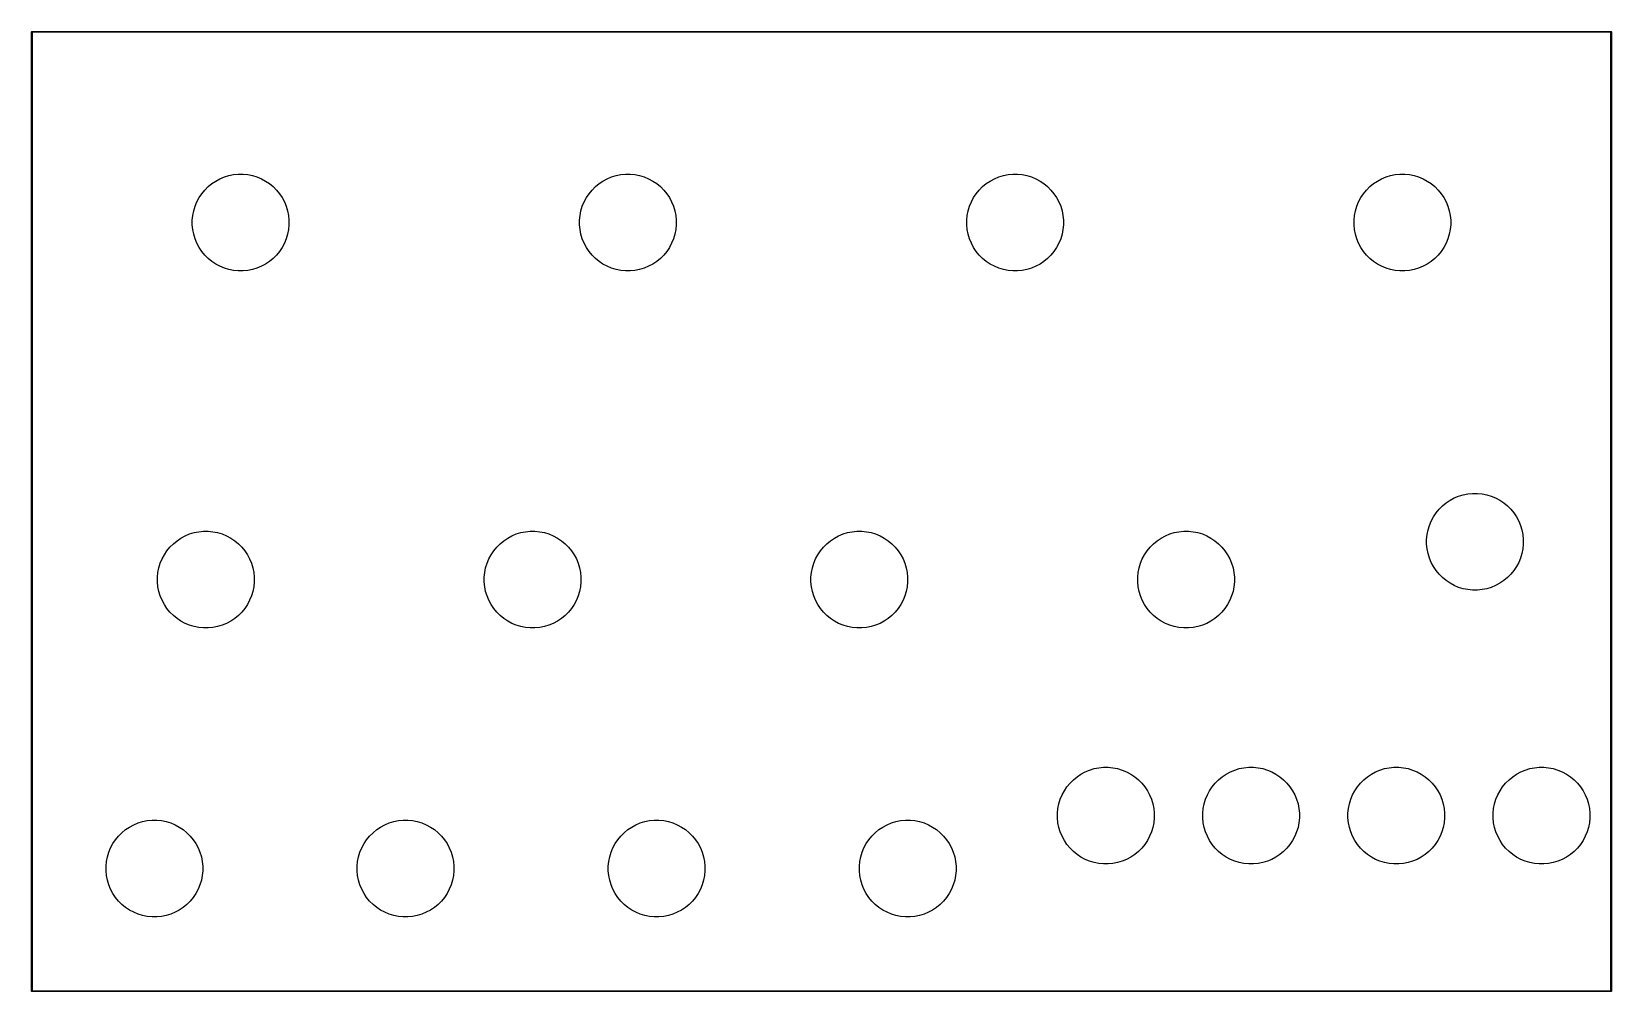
# Model space of a CAD drawing. Header units: millimetres. Extents: x 35 to 165, y -140 to -60.
import ezdxf

# ---------------------------------------------------------------- set-up
doc = ezdxf.new("R2010")
doc.units = ezdxf.units.MM
doc.layers.add('Edge.Cuts', color=254, linetype='CONTINUOUS', true_color=0xd0d2cd)
doc.layers.add('F.Mask', color=201, linetype='CONTINUOUS', true_color=0xd864ff)

msp = doc.modelspace()

# ---------------------------------------------------------------- linework, layer by layer
at = {"layer": 'Edge.Cuts', "linetype": 'CONTINUOUS'}
for p, q in [((34.725, -60.375), (34.726903, -60.365433)), ((34.725, -139.625), (34.725, -60.375)), ((34.726903, -60.365433), (34.740433, -60.351903)), ((34.740433, -60.351903), (34.75, -60.35)), ((34.75, -60.35), (165.25, -60.35)), ((34.775, -60.4), (34.775, -139.6)), ((165.225, -60.4), (34.775, -60.4)), ((165.225, -139.6), (165.225, -60.4)), ((165.25, -60.35), (165.259567, -60.351903)), ((165.259567, -60.351903), (165.273097, -60.365433)), ((165.273097, -60.365433), (165.275, -60.375)), ((165.275, -60.375), (165.275, -139.625)), ((34.726903, -139.634567), (34.725, -139.625)), ((34.740433, -139.648097), (34.726903, -139.634567)), ((34.75, -139.65), (34.740433, -139.648097)), ((165.25, -139.65), (34.75, -139.65)), ((34.775, -139.6), (165.225, -139.6)), ((165.259567, -139.648097), (165.25, -139.65)), ((165.273097, -139.634567), (165.259567, -139.648097)), ((165.275, -139.625), (165.273097, -139.634567))]:
    msp.add_line(p, q, dxfattribs=at)
at = {"layer": 'F.Mask', "linetype": 'CONTINUOUS'}
for p, q in [((49.313764, -73.161195), (49.617203, -72.91217)), ((49.617203, -72.91217), (49.943589, -72.694086)), ((49.943589, -72.694086), (50.28978, -72.509043)), ((50.28978, -72.509043), (50.652441, -72.358824)), ((50.652441, -72.358824), (51.028079, -72.244875)), ((51.028079, -72.244875), (51.413078, -72.168294)), ((51.413078, -72.168294), (51.803729, -72.129818)), ((51.803729, -72.129818), (52.196271, -72.129818)), ((52.196271, -72.129818), (52.586922, -72.168294)), ((52.586922, -72.168294), (52.971921, -72.244875)), ((52.971921, -72.244875), (53.347559, -72.358824)), ((53.347559, -72.358824), (53.71022, -72.509043)), ((53.71022, -72.509043), (54.056411, -72.694086)), ((54.056411, -72.694086), (54.382797, -72.91217)), ((54.382797, -72.91217), (54.686236, -73.161195)), ((81.313764, -73.161195), (81.617203, -72.91217)), ((81.617203, -72.91217), (81.943589, -72.694086)), ((81.943589, -72.694086), (82.28978, -72.509043)), ((82.28978, -72.509043), (82.652441, -72.358824)), ((82.652441, -72.358824), (83.028079, -72.244875)), ((83.028079, -72.244875), (83.413078, -72.168294)), ((83.413078, -72.168294), (83.803729, -72.129818)), ((83.803729, -72.129818), (84.196271, -72.129818)), ((84.196271, -72.129818), (84.586922, -72.168294)), ((84.586922, -72.168294), (84.971921, -72.244875)), ((84.971921, -72.244875), (85.347559, -72.358824)), ((85.347559, -72.358824), (85.71022, -72.509043)), ((85.71022, -72.509043), (86.056411, -72.694086)), ((86.056411, -72.694086), (86.382797, -72.91217)), ((86.382797, -72.91217), (86.686236, -73.161195)), ((113.313764, -73.161195), (113.617203, -72.91217)), ((113.617203, -72.91217), (113.943589, -72.694086)), ((113.943589, -72.694086), (114.28978, -72.509043)), ((114.28978, -72.509043), (114.652441, -72.358824)), ((114.652441, -72.358824), (115.028079, -72.244875)), ((115.028079, -72.244875), (115.413078, -72.168294)), ((115.413078, -72.168294), (115.803729, -72.129818)), ((115.803729, -72.129818), (116.196271, -72.129818)), ((116.196271, -72.129818), (116.586922, -72.168294)), ((116.586922, -72.168294), (116.971921, -72.244875)), ((116.971921, -72.244875), (117.347559, -72.358824)), ((117.347559, -72.358824), (117.71022, -72.509043)), ((117.71022, -72.509043), (118.056411, -72.694086)), ((118.056411, -72.694086), (118.382797, -72.91217)), ((118.382797, -72.91217), (118.686236, -73.161195)), ((145.313764, -73.161195), (145.617203, -72.91217)), ((145.617203, -72.91217), (145.943589, -72.694086)), ((145.943589, -72.694086), (146.28978, -72.509043)), ((146.28978, -72.509043), (146.652441, -72.358824)), ((146.652441, -72.358824), (147.028079, -72.244875)), ((147.028079, -72.244875), (147.413078, -72.168294)), ((147.413078, -72.168294), (147.803729, -72.129818)), ((147.803729, -72.129818), (148.196271, -72.129818)), ((148.196271, -72.129818), (148.586922, -72.168294)), ((148.586922, -72.168294), (148.971921, -72.244875)), ((148.971921, -72.244875), (149.347559, -72.358824)), ((149.347559, -72.358824), (149.71022, -72.509043)), ((149.71022, -72.509043), (150.056411, -72.694086)), ((150.056411, -72.694086), (150.382797, -72.91217)), ((150.382797, -72.91217), (150.686236, -73.161195)), ((48.384043, -74.41478), (48.569086, -74.068589)), ((48.569086, -74.068589), (48.78717, -73.742203)), ((48.78717, -73.742203), (49.036195, -73.438764)), ((49.036195, -73.438764), (49.313764, -73.161195)), ((54.686236, -73.161195), (54.963805, -73.438764)), ((54.963805, -73.438764), (55.21283, -73.742203)), ((55.21283, -73.742203), (55.430914, -74.068589)), ((55.430914, -74.068589), (55.615957, -74.41478)), ((80.384043, -74.41478), (80.569086, -74.068589)), ((80.569086, -74.068589), (80.78717, -73.742203)), ((80.78717, -73.742203), (81.036195, -73.438764)), ((81.036195, -73.438764), (81.313764, -73.161195)), ((86.686236, -73.161195), (86.963805, -73.438764)), ((86.963805, -73.438764), (87.21283, -73.742203)), ((87.21283, -73.742203), (87.430914, -74.068589)), ((87.430914, -74.068589), (87.615957, -74.41478)), ((112.384043, -74.41478), (112.569086, -74.068589)), ((112.569086, -74.068589), (112.78717, -73.742203)), ((112.78717, -73.742203), (113.036195, -73.438764)), ((113.036195, -73.438764), (113.313764, -73.161195)), ((118.686236, -73.161195), (118.963805, -73.438764)), ((118.963805, -73.438764), (119.21283, -73.742203)), ((119.21283, -73.742203), (119.430914, -74.068589)), ((119.430914, -74.068589), (119.615957, -74.41478)), ((144.384043, -74.41478), (144.569086, -74.068589)), ((144.569086, -74.068589), (144.78717, -73.742203)), ((144.78717, -73.742203), (145.036195, -73.438764)), ((145.036195, -73.438764), (145.313764, -73.161195)), ((150.686236, -73.161195), (150.963805, -73.438764)), ((150.963805, -73.438764), (151.21283, -73.742203)), ((151.21283, -73.742203), (151.430914, -74.068589)), ((151.430914, -74.068589), (151.615957, -74.41478)), ((48.004818, -75.928729), (48.043294, -75.538078)), ((48.043294, -75.538078), (48.119875, -75.153079)), ((48.119875, -75.153079), (48.233824, -74.777441)), ((48.233824, -74.777441), (48.384043, -74.41478)), ((55.615957, -74.41478), (55.766176, -74.777441)), ((55.766176, -74.777441), (55.880125, -75.153079)), ((55.880125, -75.153079), (55.956706, -75.538078)), ((55.956706, -75.538078), (55.995182, -75.928729)), ((80.004818, -75.928729), (80.043294, -75.538078)), ((80.043294, -75.538078), (80.119875, -75.153079)), ((80.119875, -75.153079), (80.233824, -74.777441)), ((80.233824, -74.777441), (80.384043, -74.41478)), ((87.615957, -74.41478), (87.766176, -74.777441)), ((87.766176, -74.777441), (87.880125, -75.153079)), ((87.880125, -75.153079), (87.956706, -75.538078)), ((87.956706, -75.538078), (87.995182, -75.928729)), ((112.004818, -75.928729), (112.043294, -75.538078)), ((112.043294, -75.538078), (112.119875, -75.153079)), ((112.119875, -75.153079), (112.233824, -74.777441)), ((112.233824, -74.777441), (112.384043, -74.41478)), ((119.615957, -74.41478), (119.766176, -74.777441)), ((119.766176, -74.777441), (119.880125, -75.153079)), ((119.880125, -75.153079), (119.956706, -75.538078)), ((119.956706, -75.538078), (119.995182, -75.928729)), ((144.004818, -75.928729), (144.043294, -75.538078)), ((144.043294, -75.538078), (144.119875, -75.153079)), ((144.119875, -75.153079), (144.233824, -74.777441)), ((144.233824, -74.777441), (144.384043, -74.41478)), ((151.615957, -74.41478), (151.766176, -74.777441)), ((151.766176, -74.777441), (151.880125, -75.153079)), ((151.880125, -75.153079), (151.956706, -75.538078)), ((151.956706, -75.538078), (151.995182, -75.928729)), ((48.004818, -76.321271), (48.004818, -75.928729)), ((48.043294, -76.711922), (48.004818, -76.321271)), ((48.119875, -77.096921), (48.043294, -76.711922)), ((55.956706, -76.711922), (55.880125, -77.096921)), ((55.995182, -76.321271), (55.956706, -76.711922)), ((55.995182, -75.928729), (55.995182, -76.321271)), ((80.004818, -76.321271), (80.004818, -75.928729)), ((80.043294, -76.711922), (80.004818, -76.321271)), ((80.119875, -77.096921), (80.043294, -76.711922)), ((87.956706, -76.711922), (87.880125, -77.096921)), ((87.995182, -76.321271), (87.956706, -76.711922)), ((87.995182, -75.928729), (87.995182, -76.321271)), ((112.004818, -76.321271), (112.004818, -75.928729)), ((112.043294, -76.711922), (112.004818, -76.321271)), ((112.119875, -77.096921), (112.043294, -76.711922)), ((119.956706, -76.711922), (119.880125, -77.096921)), ((119.995182, -76.321271), (119.956706, -76.711922)), ((119.995182, -75.928729), (119.995182, -76.321271)), ((144.004818, -76.321271), (144.004818, -75.928729)), ((144.043294, -76.711922), (144.004818, -76.321271)), ((144.119875, -77.096921), (144.043294, -76.711922)), ((151.956706, -76.711922), (151.880125, -77.096921)), ((151.995182, -76.321271), (151.956706, -76.711922)), ((151.995182, -75.928729), (151.995182, -76.321271)), ((48.233824, -77.472559), (48.119875, -77.096921)), ((48.384043, -77.83522), (48.233824, -77.472559)), ((48.569086, -78.181411), (48.384043, -77.83522)), ((48.78717, -78.507797), (48.569086, -78.181411)), ((55.430914, -78.181411), (55.21283, -78.507797)), ((55.615957, -77.83522), (55.430914, -78.181411)), ((55.766176, -77.472559), (55.615957, -77.83522)), ((55.880125, -77.096921), (55.766176, -77.472559)), ((80.233824, -77.472559), (80.119875, -77.096921)), ((80.384043, -77.83522), (80.233824, -77.472559)), ((80.569086, -78.181411), (80.384043, -77.83522)), ((80.78717, -78.507797), (80.569086, -78.181411)), ((87.430914, -78.181411), (87.21283, -78.507797)), ((87.615957, -77.83522), (87.430914, -78.181411)), ((87.766176, -77.472559), (87.615957, -77.83522)), ((87.880125, -77.096921), (87.766176, -77.472559)), ((112.233824, -77.472559), (112.119875, -77.096921)), ((112.384043, -77.83522), (112.233824, -77.472559)), ((112.569086, -78.181411), (112.384043, -77.83522)), ((112.78717, -78.507797), (112.569086, -78.181411)), ((119.430914, -78.181411), (119.21283, -78.507797)), ((119.615957, -77.83522), (119.430914, -78.181411)), ((119.766176, -77.472559), (119.615957, -77.83522)), ((119.880125, -77.096921), (119.766176, -77.472559)), ((144.233824, -77.472559), (144.119875, -77.096921)), ((144.384043, -77.83522), (144.233824, -77.472559)), ((144.569086, -78.181411), (144.384043, -77.83522)), ((144.78717, -78.507797), (144.569086, -78.181411)), ((151.430914, -78.181411), (151.21283, -78.507797)), ((151.615957, -77.83522), (151.430914, -78.181411)), ((151.766176, -77.472559), (151.615957, -77.83522)), ((151.880125, -77.096921), (151.766176, -77.472559)), ((49.036195, -78.811236), (48.78717, -78.507797)), ((49.313764, -79.088805), (49.036195, -78.811236)), ((49.617203, -79.33783), (49.313764, -79.088805)), ((49.943589, -79.555914), (49.617203, -79.33783)), ((50.28978, -79.740957), (49.943589, -79.555914)), ((54.056411, -79.555914), (53.71022, -79.740957)), ((54.382797, -79.33783), (54.056411, -79.555914)), ((54.686236, -79.088805), (54.382797, -79.33783)), ((54.963805, -78.811236), (54.686236, -79.088805)), ((55.21283, -78.507797), (54.963805, -78.811236)), ((81.036195, -78.811236), (80.78717, -78.507797)), ((81.313764, -79.088805), (81.036195, -78.811236)), ((81.617203, -79.33783), (81.313764, -79.088805)), ((81.943589, -79.555914), (81.617203, -79.33783)), ((82.28978, -79.740957), (81.943589, -79.555914)), ((86.056411, -79.555914), (85.71022, -79.740957)), ((86.382797, -79.33783), (86.056411, -79.555914)), ((86.686236, -79.088805), (86.382797, -79.33783)), ((86.963805, -78.811236), (86.686236, -79.088805)), ((87.21283, -78.507797), (86.963805, -78.811236)), ((113.036195, -78.811236), (112.78717, -78.507797)), ((113.313764, -79.088805), (113.036195, -78.811236)), ((113.617203, -79.33783), (113.313764, -79.088805)), ((113.943589, -79.555914), (113.617203, -79.33783)), ((114.28978, -79.740957), (113.943589, -79.555914)), ((118.056411, -79.555914), (117.71022, -79.740957)), ((118.382797, -79.33783), (118.056411, -79.555914)), ((118.686236, -79.088805), (118.382797, -79.33783)), ((118.963805, -78.811236), (118.686236, -79.088805)), ((119.21283, -78.507797), (118.963805, -78.811236)), ((145.036195, -78.811236), (144.78717, -78.507797)), ((145.313764, -79.088805), (145.036195, -78.811236)), ((145.617203, -79.33783), (145.313764, -79.088805)), ((145.943589, -79.555914), (145.617203, -79.33783)), ((146.28978, -79.740957), (145.943589, -79.555914)), ((150.056411, -79.555914), (149.71022, -79.740957)), ((150.382797, -79.33783), (150.056411, -79.555914)), ((150.686236, -79.088805), (150.382797, -79.33783)), ((150.963805, -78.811236), (150.686236, -79.088805)), ((151.21283, -78.507797), (150.963805, -78.811236)), ((50.652441, -79.891176), (50.28978, -79.740957)), ((51.028079, -80.005125), (50.652441, -79.891176)), ((51.413078, -80.081706), (51.028079, -80.005125)), ((51.803729, -80.120182), (51.413078, -80.081706)), ((52.196271, -80.120182), (51.803729, -80.120182)), ((52.586922, -80.081706), (52.196271, -80.120182)), ((52.971921, -80.005125), (52.586922, -80.081706)), ((53.347559, -79.891176), (52.971921, -80.005125)), ((53.71022, -79.740957), (53.347559, -79.891176)), ((82.652441, -79.891176), (82.28978, -79.740957)), ((83.028079, -80.005125), (82.652441, -79.891176)), ((83.413078, -80.081706), (83.028079, -80.005125)), ((83.803729, -80.120182), (83.413078, -80.081706)), ((84.196271, -80.120182), (83.803729, -80.120182)), ((84.586922, -80.081706), (84.196271, -80.120182)), ((84.971921, -80.005125), (84.586922, -80.081706)), ((85.347559, -79.891176), (84.971921, -80.005125)), ((85.71022, -79.740957), (85.347559, -79.891176)), ((114.652441, -79.891176), (114.28978, -79.740957)), ((115.028079, -80.005125), (114.652441, -79.891176)), ((115.413078, -80.081706), (115.028079, -80.005125)), ((115.803729, -80.120182), (115.413078, -80.081706)), ((116.196271, -80.120182), (115.803729, -80.120182)), ((116.586922, -80.081706), (116.196271, -80.120182)), ((116.971921, -80.005125), (116.586922, -80.081706)), ((117.347559, -79.891176), (116.971921, -80.005125)), ((117.71022, -79.740957), (117.347559, -79.891176)), ((146.652441, -79.891176), (146.28978, -79.740957)), ((147.028079, -80.005125), (146.652441, -79.891176)), ((147.413078, -80.081706), (147.028079, -80.005125)), ((147.803729, -80.120182), (147.413078, -80.081706)), ((148.196271, -80.120182), (147.803729, -80.120182)), ((148.586922, -80.081706), (148.196271, -80.120182)), ((148.971921, -80.005125), (148.586922, -80.081706)), ((149.347559, -79.891176), (148.971921, -80.005125)), ((149.71022, -79.740957), (149.347559, -79.891176)), ((151.617203, -99.28717), (151.943589, -99.069086)), ((151.943589, -99.069086), (152.28978, -98.884043)), ((152.28978, -98.884043), (152.652441, -98.733824)), ((152.652441, -98.733824), (153.028079, -98.619875)), ((153.028079, -98.619875), (153.413078, -98.543294)), ((153.413078, -98.543294), (153.803729, -98.504818)), ((153.803729, -98.504818), (154.196271, -98.504818)), ((154.196271, -98.504818), (154.586922, -98.543294)), ((154.586922, -98.543294), (154.971921, -98.619875)), ((154.971921, -98.619875), (155.347559, -98.733824)), ((155.347559, -98.733824), (155.71022, -98.884043)), ((155.71022, -98.884043), (156.056411, -99.069086)), ((156.056411, -99.069086), (156.382797, -99.28717)), ((150.384043, -100.78978), (150.569086, -100.443589)), ((150.569086, -100.443589), (150.78717, -100.117203)), ((150.78717, -100.117203), (151.036195, -99.813764)), ((151.036195, -99.813764), (151.313764, -99.536195)), ((151.313764, -99.536195), (151.617203, -99.28717)), ((156.382797, -99.28717), (156.686236, -99.536195)), ((156.686236, -99.536195), (156.963805, -99.813764)), ((156.963805, -99.813764), (157.21283, -100.117203)), ((157.21283, -100.117203), (157.430914, -100.443589)), ((157.430914, -100.443589), (157.615957, -100.78978)), ((47.777441, -101.858824), (48.153079, -101.744875)), ((48.153079, -101.744875), (48.538078, -101.668294)), ((48.538078, -101.668294), (48.928729, -101.629818)), ((48.928729, -101.629818), (49.321271, -101.629818)), ((49.321271, -101.629818), (49.711922, -101.668294)), ((49.711922, -101.668294), (50.096921, -101.744875)), ((50.096921, -101.744875), (50.472559, -101.858824)), ((74.777441, -101.858824), (75.153079, -101.744875)), ((75.153079, -101.744875), (75.538078, -101.668294)), ((75.538078, -101.668294), (75.928729, -101.629818)), ((75.928729, -101.629818), (76.321271, -101.629818)), ((76.321271, -101.629818), (76.711922, -101.668294)), ((76.711922, -101.668294), (77.096921, -101.744875)), ((77.096921, -101.744875), (77.472559, -101.858824)), ((101.777441, -101.858824), (102.153079, -101.744875)), ((102.153079, -101.744875), (102.538078, -101.668294)), ((102.538078, -101.668294), (102.928729, -101.629818)), ((102.928729, -101.629818), (103.321271, -101.629818)), ((103.321271, -101.629818), (103.711922, -101.668294)), ((103.711922, -101.668294), (104.096921, -101.744875)), ((104.096921, -101.744875), (104.472559, -101.858824)), ((128.777441, -101.858824), (129.153079, -101.744875)), ((129.153079, -101.744875), (129.538078, -101.668294)), ((129.538078, -101.668294), (129.928729, -101.629818)), ((129.928729, -101.629818), (130.321271, -101.629818)), ((130.321271, -101.629818), (130.711922, -101.668294)), ((130.711922, -101.668294), (131.096921, -101.744875)), ((131.096921, -101.744875), (131.472559, -101.858824)), ((150.043294, -101.913078), (150.119875, -101.528079)), ((150.119875, -101.528079), (150.233824, -101.152441)), ((150.233824, -101.152441), (150.384043, -100.78978)), ((157.615957, -100.78978), (157.766176, -101.152441)), ((157.766176, -101.152441), (157.880125, -101.528079)), ((157.880125, -101.528079), (157.956706, -101.913078)), ((45.91217, -103.242203), (46.161195, -102.938764)), ((46.161195, -102.938764), (46.438764, -102.661195)), ((46.438764, -102.661195), (46.742203, -102.41217)), ((46.742203, -102.41217), (47.068589, -102.194086)), ((47.068589, -102.194086), (47.41478, -102.009043)), ((47.41478, -102.009043), (47.777441, -101.858824)), ((50.472559, -101.858824), (50.83522, -102.009043)), ((50.83522, -102.009043), (51.181411, -102.194086)), ((51.181411, -102.194086), (51.507797, -102.41217)), ((51.507797, -102.41217), (51.811236, -102.661195)), ((51.811236, -102.661195), (52.088805, -102.938764)), ((52.088805, -102.938764), (52.33783, -103.242203)), ((72.91217, -103.242203), (73.161195, -102.938764)), ((73.161195, -102.938764), (73.438764, -102.661195)), ((73.438764, -102.661195), (73.742203, -102.41217)), ((73.742203, -102.41217), (74.068589, -102.194086)), ((74.068589, -102.194086), (74.41478, -102.009043)), ((74.41478, -102.009043), (74.777441, -101.858824)), ((77.472559, -101.858824), (77.83522, -102.009043)), ((77.83522, -102.009043), (78.181411, -102.194086)), ((78.181411, -102.194086), (78.507797, -102.41217)), ((78.507797, -102.41217), (78.811236, -102.661195)), ((78.811236, -102.661195), (79.088805, -102.938764)), ((79.088805, -102.938764), (79.33783, -103.242203)), ((99.91217, -103.242203), (100.161195, -102.938764)), ((100.161195, -102.938764), (100.438764, -102.661195)), ((100.438764, -102.661195), (100.742203, -102.41217)), ((100.742203, -102.41217), (101.068589, -102.194086)), ((101.068589, -102.194086), (101.41478, -102.009043)), ((101.41478, -102.009043), (101.777441, -101.858824)), ((104.472559, -101.858824), (104.83522, -102.009043)), ((104.83522, -102.009043), (105.181411, -102.194086)), ((105.181411, -102.194086), (105.507797, -102.41217)), ((105.507797, -102.41217), (105.811236, -102.661195)), ((105.811236, -102.661195), (106.088805, -102.938764)), ((106.088805, -102.938764), (106.33783, -103.242203)), ((126.91217, -103.242203), (127.161195, -102.938764)), ((127.161195, -102.938764), (127.438764, -102.661195)), ((127.438764, -102.661195), (127.742203, -102.41217)), ((127.742203, -102.41217), (128.068589, -102.194086)), ((128.068589, -102.194086), (128.41478, -102.009043)), ((128.41478, -102.009043), (128.777441, -101.858824)), ((131.472559, -101.858824), (131.83522, -102.009043)), ((131.83522, -102.009043), (132.181411, -102.194086)), ((132.181411, -102.194086), (132.507797, -102.41217)), ((132.507797, -102.41217), (132.811236, -102.661195)), ((132.811236, -102.661195), (133.088805, -102.938764)), ((133.088805, -102.938764), (133.33783, -103.242203)), ((150.004818, -102.303729), (150.043294, -101.913078)), ((150.004818, -102.696271), (150.004818, -102.303729)), ((150.043294, -103.086922), (150.004818, -102.696271)), ((150.119875, -103.471921), (150.043294, -103.086922)), ((157.956706, -103.086922), (157.880125, -103.471921)), ((157.956706, -101.913078), (157.995182, -102.303729)), ((157.995182, -102.696271), (157.956706, -103.086922)), ((157.995182, -102.303729), (157.995182, -102.696271)), ((45.244875, -104.653079), (45.358824, -104.277441)), ((45.358824, -104.277441), (45.509043, -103.91478)), ((45.509043, -103.91478), (45.694086, -103.568589)), ((45.694086, -103.568589), (45.91217, -103.242203)), ((52.33783, -103.242203), (52.555914, -103.568589)), ((52.555914, -103.568589), (52.740957, -103.91478)), ((52.740957, -103.91478), (52.891176, -104.277441)), ((52.891176, -104.277441), (53.005125, -104.653079)), ((72.244875, -104.653079), (72.358824, -104.277441)), ((72.358824, -104.277441), (72.509043, -103.91478)), ((72.509043, -103.91478), (72.694086, -103.568589)), ((72.694086, -103.568589), (72.91217, -103.242203)), ((79.33783, -103.242203), (79.555914, -103.568589)), ((79.555914, -103.568589), (79.740957, -103.91478)), ((79.740957, -103.91478), (79.891176, -104.277441)), ((79.891176, -104.277441), (80.005125, -104.653079)), ((99.244875, -104.653079), (99.358824, -104.277441)), ((99.358824, -104.277441), (99.509043, -103.91478)), ((99.509043, -103.91478), (99.694086, -103.568589)), ((99.694086, -103.568589), (99.91217, -103.242203)), ((106.33783, -103.242203), (106.555914, -103.568589)), ((106.555914, -103.568589), (106.740957, -103.91478)), ((106.740957, -103.91478), (106.891176, -104.277441)), ((106.891176, -104.277441), (107.005125, -104.653079)), ((126.244875, -104.653079), (126.358824, -104.277441)), ((126.358824, -104.277441), (126.509043, -103.91478)), ((126.509043, -103.91478), (126.694086, -103.568589)), ((126.694086, -103.568589), (126.91217, -103.242203)), ((133.33783, -103.242203), (133.555914, -103.568589)), ((133.555914, -103.568589), (133.740957, -103.91478)), ((133.740957, -103.91478), (133.891176, -104.277441)), ((133.891176, -104.277441), (134.005125, -104.653079)), ((150.233824, -103.847559), (150.119875, -103.471921)), ((150.384043, -104.21022), (150.233824, -103.847559)), ((150.569086, -104.556411), (150.384043, -104.21022)), ((157.615957, -104.21022), (157.430914, -104.556411)), ((157.766176, -103.847559), (157.615957, -104.21022)), ((157.880125, -103.471921), (157.766176, -103.847559)), ((45.129818, -105.428729), (45.168294, -105.038078)), ((45.129818, -105.821271), (45.129818, -105.428729)), ((45.168294, -105.038078), (45.244875, -104.653079)), ((53.005125, -104.653079), (53.081706, -105.038078)), ((53.081706, -105.038078), (53.120182, -105.428729)), ((53.120182, -105.428729), (53.120182, -105.821271)), ((72.129818, -105.428729), (72.168294, -105.038078)), ((72.129818, -105.821271), (72.129818, -105.428729)), ((72.168294, -105.038078), (72.244875, -104.653079)), ((80.005125, -104.653079), (80.081706, -105.038078)), ((80.081706, -105.038078), (80.120182, -105.428729)), ((80.120182, -105.428729), (80.120182, -105.821271)), ((99.129818, -105.428729), (99.168294, -105.038078)), ((99.129818, -105.821271), (99.129818, -105.428729)), ((99.168294, -105.038078), (99.244875, -104.653079)), ((107.005125, -104.653079), (107.081706, -105.038078)), ((107.081706, -105.038078), (107.120182, -105.428729)), ((107.120182, -105.428729), (107.120182, -105.821271)), ((126.129818, -105.428729), (126.168294, -105.038078)), ((126.129818, -105.821271), (126.129818, -105.428729)), ((126.168294, -105.038078), (126.244875, -104.653079)), ((134.005125, -104.653079), (134.081706, -105.038078)), ((134.081706, -105.038078), (134.120182, -105.428729)), ((134.120182, -105.428729), (134.120182, -105.821271)), ((150.78717, -104.882797), (150.569086, -104.556411)), ((151.036195, -105.186236), (150.78717, -104.882797)), ((151.313764, -105.463805), (151.036195, -105.186236)), ((151.617203, -105.71283), (151.313764, -105.463805)), ((151.943589, -105.930914), (151.617203, -105.71283)), ((156.382797, -105.71283), (156.056411, -105.930914)), ((156.686236, -105.463805), (156.382797, -105.71283)), ((156.963805, -105.186236), (156.686236, -105.463805)), ((157.21283, -104.882797), (156.963805, -105.186236)), ((157.430914, -104.556411), (157.21283, -104.882797)), ((45.168294, -106.211922), (45.129818, -105.821271)), ((45.244875, -106.596921), (45.168294, -106.211922)), ((45.358824, -106.972559), (45.244875, -106.596921)), ((45.509043, -107.33522), (45.358824, -106.972559)), ((52.891176, -106.972559), (52.740957, -107.33522)), ((53.005125, -106.596921), (52.891176, -106.972559)), ((53.081706, -106.211922), (53.005125, -106.596921)), ((53.120182, -105.821271), (53.081706, -106.211922)), ((72.168294, -106.211922), (72.129818, -105.821271)), ((72.244875, -106.596921), (72.168294, -106.211922)), ((72.358824, -106.972559), (72.244875, -106.596921)), ((72.509043, -107.33522), (72.358824, -106.972559)), ((79.891176, -106.972559), (79.740957, -107.33522)), ((80.005125, -106.596921), (79.891176, -106.972559)), ((80.081706, -106.211922), (80.005125, -106.596921)), ((80.120182, -105.821271), (80.081706, -106.211922)), ((99.168294, -106.211922), (99.129818, -105.821271)), ((99.244875, -106.596921), (99.168294, -106.211922)), ((99.358824, -106.972559), (99.244875, -106.596921)), ((99.509043, -107.33522), (99.358824, -106.972559)), ((106.891176, -106.972559), (106.740957, -107.33522)), ((107.005125, -106.596921), (106.891176, -106.972559)), ((107.081706, -106.211922), (107.005125, -106.596921)), ((107.120182, -105.821271), (107.081706, -106.211922)), ((126.168294, -106.211922), (126.129818, -105.821271)), ((126.244875, -106.596921), (126.168294, -106.211922)), ((126.358824, -106.972559), (126.244875, -106.596921)), ((126.509043, -107.33522), (126.358824, -106.972559)), ((133.891176, -106.972559), (133.740957, -107.33522)), ((134.005125, -106.596921), (133.891176, -106.972559)), ((134.081706, -106.211922), (134.005125, -106.596921)), ((134.120182, -105.821271), (134.081706, -106.211922)), ((152.28978, -106.115957), (151.943589, -105.930914)), ((152.652441, -106.266176), (152.28978, -106.115957)), ((153.028079, -106.380125), (152.652441, -106.266176)), ((153.413078, -106.456706), (153.028079, -106.380125)), ((153.803729, -106.495182), (153.413078, -106.456706)), ((154.196271, -106.495182), (153.803729, -106.495182)), ((154.586922, -106.456706), (154.196271, -106.495182)), ((154.971921, -106.380125), (154.586922, -106.456706)), ((155.347559, -106.266176), (154.971921, -106.380125)), ((155.71022, -106.115957), (155.347559, -106.266176)), ((156.056411, -105.930914), (155.71022, -106.115957)), ((45.694086, -107.681411), (45.509043, -107.33522)), ((45.91217, -108.007797), (45.694086, -107.681411)), ((46.161195, -108.311236), (45.91217, -108.007797)), ((46.438764, -108.588805), (46.161195, -108.311236)), ((52.088805, -108.311236), (51.811236, -108.588805)), ((52.33783, -108.007797), (52.088805, -108.311236)), ((52.555914, -107.681411), (52.33783, -108.007797)), ((52.740957, -107.33522), (52.555914, -107.681411)), ((72.694086, -107.681411), (72.509043, -107.33522)), ((72.91217, -108.007797), (72.694086, -107.681411)), ((73.161195, -108.311236), (72.91217, -108.007797)), ((73.438764, -108.588805), (73.161195, -108.311236)), ((79.088805, -108.311236), (78.811236, -108.588805)), ((79.33783, -108.007797), (79.088805, -108.311236)), ((79.555914, -107.681411), (79.33783, -108.007797)), ((79.740957, -107.33522), (79.555914, -107.681411)), ((99.694086, -107.681411), (99.509043, -107.33522)), ((99.91217, -108.007797), (99.694086, -107.681411)), ((100.161195, -108.311236), (99.91217, -108.007797)), ((100.438764, -108.588805), (100.161195, -108.311236)), ((106.088805, -108.311236), (105.811236, -108.588805)), ((106.33783, -108.007797), (106.088805, -108.311236)), ((106.555914, -107.681411), (106.33783, -108.007797)), ((106.740957, -107.33522), (106.555914, -107.681411)), ((126.694086, -107.681411), (126.509043, -107.33522)), ((126.91217, -108.007797), (126.694086, -107.681411)), ((127.161195, -108.311236), (126.91217, -108.007797)), ((127.438764, -108.588805), (127.161195, -108.311236)), ((133.088805, -108.311236), (132.811236, -108.588805)), ((133.33783, -108.007797), (133.088805, -108.311236)), ((133.555914, -107.681411), (133.33783, -108.007797)), ((133.740957, -107.33522), (133.555914, -107.681411)), ((46.742203, -108.83783), (46.438764, -108.588805)), ((47.068589, -109.055914), (46.742203, -108.83783)), ((47.41478, -109.240957), (47.068589, -109.055914)), ((47.777441, -109.391176), (47.41478, -109.240957)), ((48.153079, -109.505125), (47.777441, -109.391176)), ((48.538078, -109.581706), (48.153079, -109.505125)), ((48.928729, -109.620182), (48.538078, -109.581706)), ((49.321271, -109.620182), (48.928729, -109.620182)), ((49.711922, -109.581706), (49.321271, -109.620182)), ((50.096921, -109.505125), (49.711922, -109.581706)), ((50.472559, -109.391176), (50.096921, -109.505125)), ((50.83522, -109.240957), (50.472559, -109.391176)), ((51.181411, -109.055914), (50.83522, -109.240957)), ((51.507797, -108.83783), (51.181411, -109.055914)), ((51.811236, -108.588805), (51.507797, -108.83783)), ((73.742203, -108.83783), (73.438764, -108.588805)), ((74.068589, -109.055914), (73.742203, -108.83783)), ((74.41478, -109.240957), (74.068589, -109.055914)), ((74.777441, -109.391176), (74.41478, -109.240957)), ((75.153079, -109.505125), (74.777441, -109.391176)), ((75.538078, -109.581706), (75.153079, -109.505125)), ((75.928729, -109.620182), (75.538078, -109.581706)), ((76.321271, -109.620182), (75.928729, -109.620182)), ((76.711922, -109.581706), (76.321271, -109.620182)), ((77.096921, -109.505125), (76.711922, -109.581706)), ((77.472559, -109.391176), (77.096921, -109.505125)), ((77.83522, -109.240957), (77.472559, -109.391176)), ((78.181411, -109.055914), (77.83522, -109.240957)), ((78.507797, -108.83783), (78.181411, -109.055914)), ((78.811236, -108.588805), (78.507797, -108.83783)), ((100.742203, -108.83783), (100.438764, -108.588805)), ((101.068589, -109.055914), (100.742203, -108.83783)), ((101.41478, -109.240957), (101.068589, -109.055914)), ((101.777441, -109.391176), (101.41478, -109.240957)), ((102.153079, -109.505125), (101.777441, -109.391176)), ((102.538078, -109.581706), (102.153079, -109.505125)), ((102.928729, -109.620182), (102.538078, -109.581706)), ((103.321271, -109.620182), (102.928729, -109.620182)), ((103.711922, -109.581706), (103.321271, -109.620182)), ((104.096921, -109.505125), (103.711922, -109.581706)), ((104.472559, -109.391176), (104.096921, -109.505125)), ((104.83522, -109.240957), (104.472559, -109.391176)), ((105.181411, -109.055914), (104.83522, -109.240957)), ((105.507797, -108.83783), (105.181411, -109.055914)), ((105.811236, -108.588805), (105.507797, -108.83783)), ((127.742203, -108.83783), (127.438764, -108.588805)), ((128.068589, -109.055914), (127.742203, -108.83783)), ((128.41478, -109.240957), (128.068589, -109.055914)), ((128.777441, -109.391176), (128.41478, -109.240957)), ((129.153079, -109.505125), (128.777441, -109.391176)), ((129.538078, -109.581706), (129.153079, -109.505125)), ((129.928729, -109.620182), (129.538078, -109.581706)), ((130.321271, -109.620182), (129.928729, -109.620182)), ((130.711922, -109.581706), (130.321271, -109.620182)), ((131.096921, -109.505125), (130.711922, -109.581706)), ((131.472559, -109.391176), (131.096921, -109.505125)), ((131.83522, -109.240957), (131.472559, -109.391176)), ((132.181411, -109.055914), (131.83522, -109.240957)), ((132.507797, -108.83783), (132.181411, -109.055914)), ((132.811236, -108.588805), (132.507797, -108.83783)), ((121.78978, -121.509043), (122.152441, -121.358824)), ((122.152441, -121.358824), (122.528079, -121.244875)), ((122.528079, -121.244875), (122.913078, -121.168294)), ((122.913078, -121.168294), (123.303729, -121.129818)), ((123.303729, -121.129818), (123.696271, -121.129818)), ((123.696271, -121.129818), (124.086922, -121.168294)), ((124.086922, -121.168294), (124.471921, -121.244875)), ((124.471921, -121.244875), (124.847559, -121.358824)), ((124.847559, -121.358824), (125.21022, -121.509043)), ((133.78978, -121.509043), (134.152441, -121.358824)), ((134.152441, -121.358824), (134.528079, -121.244875)), ((134.528079, -121.244875), (134.913078, -121.168294)), ((134.913078, -121.168294), (135.303729, -121.129818)), ((135.303729, -121.129818), (135.696271, -121.129818)), ((135.696271, -121.129818), (136.086922, -121.168294)), ((136.086922, -121.168294), (136.471921, -121.244875)), ((136.471921, -121.244875), (136.847559, -121.358824)), ((136.847559, -121.358824), (137.21022, -121.509043)), ((145.78978, -121.509043), (146.152441, -121.358824)), ((146.152441, -121.358824), (146.528079, -121.244875)), ((146.528079, -121.244875), (146.913078, -121.168294)), ((146.913078, -121.168294), (147.303729, -121.129818)), ((147.303729, -121.129818), (147.696271, -121.129818)), ((147.696271, -121.129818), (148.086922, -121.168294)), ((148.086922, -121.168294), (148.471921, -121.244875)), ((148.471921, -121.244875), (148.847559, -121.358824)), ((148.847559, -121.358824), (149.21022, -121.509043)), ((157.78978, -121.509043), (158.152441, -121.358824)), ((158.152441, -121.358824), (158.528079, -121.244875)), ((158.528079, -121.244875), (158.913078, -121.168294)), ((158.913078, -121.168294), (159.303729, -121.129818)), ((159.303729, -121.129818), (159.696271, -121.129818)), ((159.696271, -121.129818), (160.086922, -121.168294)), ((160.086922, -121.168294), (160.471921, -121.244875)), ((160.471921, -121.244875), (160.847559, -121.358824)), ((160.847559, -121.358824), (161.21022, -121.509043)), ((120.28717, -122.742203), (120.536195, -122.438764)), ((120.536195, -122.438764), (120.813764, -122.161195)), ((120.813764, -122.161195), (121.117203, -121.91217)), ((121.117203, -121.91217), (121.443589, -121.694086)), ((121.443589, -121.694086), (121.78978, -121.509043)), ((125.21022, -121.509043), (125.556411, -121.694086)), ((125.556411, -121.694086), (125.882797, -121.91217)), ((125.882797, -121.91217), (126.186236, -122.161195)), ((126.186236, -122.161195), (126.463805, -122.438764)), ((126.463805, -122.438764), (126.71283, -122.742203)), ((132.28717, -122.742203), (132.536195, -122.438764)), ((132.536195, -122.438764), (132.813764, -122.161195)), ((132.813764, -122.161195), (133.117203, -121.91217)), ((133.117203, -121.91217), (133.443589, -121.694086)), ((133.443589, -121.694086), (133.78978, -121.509043)), ((137.21022, -121.509043), (137.556411, -121.694086)), ((137.556411, -121.694086), (137.882797, -121.91217)), ((137.882797, -121.91217), (138.186236, -122.161195)), ((138.186236, -122.161195), (138.463805, -122.438764)), ((138.463805, -122.438764), (138.71283, -122.742203)), ((144.28717, -122.742203), (144.536195, -122.438764)), ((144.536195, -122.438764), (144.813764, -122.161195)), ((144.813764, -122.161195), (145.117203, -121.91217)), ((145.117203, -121.91217), (145.443589, -121.694086)), ((145.443589, -121.694086), (145.78978, -121.509043)), ((149.21022, -121.509043), (149.556411, -121.694086)), ((149.556411, -121.694086), (149.882797, -121.91217)), ((149.882797, -121.91217), (150.186236, -122.161195)), ((150.186236, -122.161195), (150.463805, -122.438764)), ((150.463805, -122.438764), (150.71283, -122.742203)), ((156.28717, -122.742203), (156.536195, -122.438764)), ((156.536195, -122.438764), (156.813764, -122.161195)), ((156.813764, -122.161195), (157.117203, -121.91217)), ((157.117203, -121.91217), (157.443589, -121.694086)), ((157.443589, -121.694086), (157.78978, -121.509043)), ((161.21022, -121.509043), (161.556411, -121.694086)), ((161.556411, -121.694086), (161.882797, -121.91217)), ((161.882797, -121.91217), (162.186236, -122.161195)), ((162.186236, -122.161195), (162.463805, -122.438764)), ((162.463805, -122.438764), (162.71283, -122.742203)), ((119.619875, -124.153079), (119.733824, -123.777441)), ((119.733824, -123.777441), (119.884043, -123.41478)), ((119.884043, -123.41478), (120.069086, -123.068589)), ((120.069086, -123.068589), (120.28717, -122.742203)), ((126.71283, -122.742203), (126.930914, -123.068589)), ((126.930914, -123.068589), (127.115957, -123.41478)), ((127.115957, -123.41478), (127.266176, -123.777441)), ((127.266176, -123.777441), (127.380125, -124.153079)), ((131.619875, -124.153079), (131.733824, -123.777441)), ((131.733824, -123.777441), (131.884043, -123.41478)), ((131.884043, -123.41478), (132.069086, -123.068589)), ((132.069086, -123.068589), (132.28717, -122.742203)), ((138.71283, -122.742203), (138.930914, -123.068589)), ((138.930914, -123.068589), (139.115957, -123.41478)), ((139.115957, -123.41478), (139.266176, -123.777441)), ((139.266176, -123.777441), (139.380125, -124.153079)), ((143.619875, -124.153079), (143.733824, -123.777441)), ((143.733824, -123.777441), (143.884043, -123.41478)), ((143.884043, -123.41478), (144.069086, -123.068589)), ((144.069086, -123.068589), (144.28717, -122.742203)), ((150.71283, -122.742203), (150.930914, -123.068589)), ((150.930914, -123.068589), (151.115957, -123.41478)), ((151.115957, -123.41478), (151.266176, -123.777441)), ((151.266176, -123.777441), (151.380125, -124.153079)), ((155.619875, -124.153079), (155.733824, -123.777441)), ((155.733824, -123.777441), (155.884043, -123.41478)), ((155.884043, -123.41478), (156.069086, -123.068589)), ((156.069086, -123.068589), (156.28717, -122.742203)), ((162.71283, -122.742203), (162.930914, -123.068589)), ((162.930914, -123.068589), (163.115957, -123.41478)), ((163.115957, -123.41478), (163.266176, -123.777441)), ((163.266176, -123.777441), (163.380125, -124.153079)), ((119.504818, -124.928729), (119.543294, -124.538078)), ((119.504818, -125.321271), (119.504818, -124.928729)), ((119.543294, -125.711922), (119.504818, -125.321271)), ((119.543294, -124.538078), (119.619875, -124.153079)), ((127.380125, -124.153079), (127.456706, -124.538078)), ((127.456706, -124.538078), (127.495182, -124.928729)), ((127.495182, -125.321271), (127.456706, -125.711922)), ((127.495182, -124.928729), (127.495182, -125.321271)), ((131.504818, -124.928729), (131.543294, -124.538078)), ((131.504818, -125.321271), (131.504818, -124.928729)), ((131.543294, -125.711922), (131.504818, -125.321271)), ((131.543294, -124.538078), (131.619875, -124.153079)), ((139.380125, -124.153079), (139.456706, -124.538078)), ((139.456706, -124.538078), (139.495182, -124.928729)), ((139.495182, -125.321271), (139.456706, -125.711922)), ((139.495182, -124.928729), (139.495182, -125.321271)), ((143.504818, -124.928729), (143.543294, -124.538078)), ((143.504818, -125.321271), (143.504818, -124.928729)), ((143.543294, -125.711922), (143.504818, -125.321271)), ((143.543294, -124.538078), (143.619875, -124.153079)), ((151.380125, -124.153079), (151.456706, -124.538078)), ((151.456706, -124.538078), (151.495182, -124.928729)), ((151.495182, -125.321271), (151.456706, -125.711922)), ((151.495182, -124.928729), (151.495182, -125.321271)), ((155.504818, -124.928729), (155.543294, -124.538078)), ((155.504818, -125.321271), (155.504818, -124.928729)), ((155.543294, -125.711922), (155.504818, -125.321271)), ((155.543294, -124.538078), (155.619875, -124.153079)), ((163.380125, -124.153079), (163.456706, -124.538078)), ((163.456706, -124.538078), (163.495182, -124.928729)), ((163.495182, -125.321271), (163.456706, -125.711922)), ((163.495182, -124.928729), (163.495182, -125.321271)), ((41.911195, -126.813764), (42.188764, -126.536195)), ((42.188764, -126.536195), (42.492203, -126.28717)), ((42.492203, -126.28717), (42.818589, -126.069086)), ((42.818589, -126.069086), (43.16478, -125.884043)), ((43.16478, -125.884043), (43.527441, -125.733824)), ((43.527441, -125.733824), (43.903079, -125.619875)), ((43.903079, -125.619875), (44.288078, -125.543294)), ((44.288078, -125.543294), (44.678729, -125.504818)), ((44.678729, -125.504818), (45.071271, -125.504818)), ((45.071271, -125.504818), (45.461922, -125.543294)), ((45.461922, -125.543294), (45.846921, -125.619875)), ((45.846921, -125.619875), (46.222559, -125.733824)), ((46.222559, -125.733824), (46.58522, -125.884043)), ((46.58522, -125.884043), (46.931411, -126.069086)), ((46.931411, -126.069086), (47.257797, -126.28717)), ((47.257797, -126.28717), (47.561236, -126.536195)), ((47.561236, -126.536195), (47.838805, -126.813764)), ((62.661195, -126.813764), (62.938764, -126.536195)), ((62.938764, -126.536195), (63.242203, -126.28717)), ((63.242203, -126.28717), (63.568589, -126.069086)), ((63.568589, -126.069086), (63.91478, -125.884043)), ((63.91478, -125.884043), (64.277441, -125.733824)), ((64.277441, -125.733824), (64.653079, -125.619875)), ((64.653079, -125.619875), (65.038078, -125.543294)), ((65.038078, -125.543294), (65.428729, -125.504818)), ((65.428729, -125.504818), (65.821271, -125.504818)), ((65.821271, -125.504818), (66.211922, -125.543294)), ((66.211922, -125.543294), (66.596921, -125.619875)), ((66.596921, -125.619875), (66.972559, -125.733824)), ((66.972559, -125.733824), (67.33522, -125.884043)), ((67.33522, -125.884043), (67.681411, -126.069086)), ((67.681411, -126.069086), (68.007797, -126.28717)), ((68.007797, -126.28717), (68.311236, -126.536195)), ((68.311236, -126.536195), (68.588805, -126.813764)), ((83.411195, -126.813764), (83.688764, -126.536195)), ((83.688764, -126.536195), (83.992203, -126.28717)), ((83.992203, -126.28717), (84.318589, -126.069086)), ((84.318589, -126.069086), (84.66478, -125.884043)), ((84.66478, -125.884043), (85.027441, -125.733824)), ((85.027441, -125.733824), (85.403079, -125.619875)), ((85.403079, -125.619875), (85.788078, -125.543294)), ((85.788078, -125.543294), (86.178729, -125.504818)), ((86.178729, -125.504818), (86.571271, -125.504818)), ((86.571271, -125.504818), (86.961922, -125.543294)), ((86.961922, -125.543294), (87.346921, -125.619875)), ((87.346921, -125.619875), (87.722559, -125.733824)), ((87.722559, -125.733824), (88.08522, -125.884043)), ((88.08522, -125.884043), (88.431411, -126.069086)), ((88.431411, -126.069086), (88.757797, -126.28717)), ((88.757797, -126.28717), (89.061236, -126.536195)), ((89.061236, -126.536195), (89.338805, -126.813764)), ((104.161195, -126.813764), (104.438764, -126.536195)), ((104.438764, -126.536195), (104.742203, -126.28717)), ((104.742203, -126.28717), (105.068589, -126.069086)), ((105.068589, -126.069086), (105.41478, -125.884043)), ((105.41478, -125.884043), (105.777441, -125.733824)), ((105.777441, -125.733824), (106.153079, -125.619875)), ((106.153079, -125.619875), (106.538078, -125.543294)), ((106.538078, -125.543294), (106.928729, -125.504818)), ((106.928729, -125.504818), (107.321271, -125.504818)), ((107.321271, -125.504818), (107.711922, -125.543294)), ((107.711922, -125.543294), (108.096921, -125.619875)), ((108.096921, -125.619875), (108.472559, -125.733824)), ((108.472559, -125.733824), (108.83522, -125.884043)), ((108.83522, -125.884043), (109.181411, -126.069086)), ((109.181411, -126.069086), (109.507797, -126.28717)), ((109.507797, -126.28717), (109.811236, -126.536195)), ((109.811236, -126.536195), (110.088805, -126.813764)), ((119.619875, -126.096921), (119.543294, -125.711922)), ((119.733824, -126.472559), (119.619875, -126.096921)), ((119.884043, -126.83522), (119.733824, -126.472559)), ((127.266176, -126.472559), (127.115957, -126.83522)), ((127.380125, -126.096921), (127.266176, -126.472559)), ((127.456706, -125.711922), (127.380125, -126.096921)), ((131.619875, -126.096921), (131.543294, -125.711922)), ((131.733824, -126.472559), (131.619875, -126.096921)), ((131.884043, -126.83522), (131.733824, -126.472559)), ((139.266176, -126.472559), (139.115957, -126.83522)), ((139.380125, -126.096921), (139.266176, -126.472559)), ((139.456706, -125.711922), (139.380125, -126.096921)), ((143.619875, -126.096921), (143.543294, -125.711922)), ((143.733824, -126.472559), (143.619875, -126.096921)), ((143.884043, -126.83522), (143.733824, -126.472559)), ((151.266176, -126.472559), (151.115957, -126.83522)), ((151.380125, -126.096921), (151.266176, -126.472559)), ((151.456706, -125.711922), (151.380125, -126.096921)), ((155.619875, -126.096921), (155.543294, -125.711922)), ((155.733824, -126.472559), (155.619875, -126.096921)), ((155.884043, -126.83522), (155.733824, -126.472559)), ((163.266176, -126.472559), (163.115957, -126.83522)), ((163.380125, -126.096921), (163.266176, -126.472559)), ((163.456706, -125.711922), (163.380125, -126.096921)), ((41.108824, -128.152441), (41.259043, -127.78978)), ((41.259043, -127.78978), (41.444086, -127.443589)), ((41.444086, -127.443589), (41.66217, -127.117203)), ((41.66217, -127.117203), (41.911195, -126.813764)), ((47.838805, -126.813764), (48.08783, -127.117203)), ((48.08783, -127.117203), (48.305914, -127.443589)), ((48.305914, -127.443589), (48.490957, -127.78978)), ((48.490957, -127.78978), (48.641176, -128.152441)), ((61.858824, -128.152441), (62.009043, -127.78978)), ((62.009043, -127.78978), (62.194086, -127.443589)), ((62.194086, -127.443589), (62.41217, -127.117203)), ((62.41217, -127.117203), (62.661195, -126.813764)), ((68.588805, -126.813764), (68.83783, -127.117203)), ((68.83783, -127.117203), (69.055914, -127.443589)), ((69.055914, -127.443589), (69.240957, -127.78978)), ((69.240957, -127.78978), (69.391176, -128.152441)), ((82.608824, -128.152441), (82.759043, -127.78978)), ((82.759043, -127.78978), (82.944086, -127.443589)), ((82.944086, -127.443589), (83.16217, -127.117203)), ((83.16217, -127.117203), (83.411195, -126.813764)), ((89.338805, -126.813764), (89.58783, -127.117203)), ((89.58783, -127.117203), (89.805914, -127.443589)), ((89.805914, -127.443589), (89.990957, -127.78978)), ((89.990957, -127.78978), (90.141176, -128.152441)), ((103.358824, -128.152441), (103.509043, -127.78978)), ((103.509043, -127.78978), (103.694086, -127.443589)), ((103.694086, -127.443589), (103.91217, -127.117203)), ((103.91217, -127.117203), (104.161195, -126.813764)), ((110.088805, -126.813764), (110.33783, -127.117203)), ((110.33783, -127.117203), (110.555914, -127.443589)), ((110.555914, -127.443589), (110.740957, -127.78978)), ((110.740957, -127.78978), (110.891176, -128.152441)), ((120.069086, -127.181411), (119.884043, -126.83522)), ((120.28717, -127.507797), (120.069086, -127.181411)), ((120.536195, -127.811236), (120.28717, -127.507797)), ((120.813764, -128.088805), (120.536195, -127.811236)), ((126.463805, -127.811236), (126.186236, -128.088805)), ((126.71283, -127.507797), (126.463805, -127.811236)), ((126.930914, -127.181411), (126.71283, -127.507797)), ((127.115957, -126.83522), (126.930914, -127.181411)), ((132.069086, -127.181411), (131.884043, -126.83522)), ((132.28717, -127.507797), (132.069086, -127.181411)), ((132.536195, -127.811236), (132.28717, -127.507797)), ((132.813764, -128.088805), (132.536195, -127.811236)), ((138.463805, -127.811236), (138.186236, -128.088805)), ((138.71283, -127.507797), (138.463805, -127.811236)), ((138.930914, -127.181411), (138.71283, -127.507797)), ((139.115957, -126.83522), (138.930914, -127.181411)), ((144.069086, -127.181411), (143.884043, -126.83522)), ((144.28717, -127.507797), (144.069086, -127.181411)), ((144.536195, -127.811236), (144.28717, -127.507797)), ((144.813764, -128.088805), (144.536195, -127.811236)), ((150.463805, -127.811236), (150.186236, -128.088805)), ((150.71283, -127.507797), (150.463805, -127.811236)), ((150.930914, -127.181411), (150.71283, -127.507797)), ((151.115957, -126.83522), (150.930914, -127.181411)), ((156.069086, -127.181411), (155.884043, -126.83522)), ((156.28717, -127.507797), (156.069086, -127.181411)), ((156.536195, -127.811236), (156.28717, -127.507797)), ((156.813764, -128.088805), (156.536195, -127.811236)), ((162.463805, -127.811236), (162.186236, -128.088805)), ((162.71283, -127.507797), (162.463805, -127.811236)), ((162.930914, -127.181411), (162.71283, -127.507797)), ((163.115957, -126.83522), (162.930914, -127.181411)), ((40.879818, -129.303729), (40.918294, -128.913078)), ((40.918294, -128.913078), (40.994875, -128.528079)), ((40.994875, -128.528079), (41.108824, -128.152441)), ((48.641176, -128.152441), (48.755125, -128.528079)), ((48.755125, -128.528079), (48.831706, -128.913078)), ((48.831706, -128.913078), (48.870182, -129.303729)), ((61.629818, -129.303729), (61.668294, -128.913078)), ((61.668294, -128.913078), (61.744875, -128.528079)), ((61.744875, -128.528079), (61.858824, -128.152441)), ((69.391176, -128.152441), (69.505125, -128.528079)), ((69.505125, -128.528079), (69.581706, -128.913078)), ((69.581706, -128.913078), (69.620182, -129.303729)), ((82.379818, -129.303729), (82.418294, -128.913078)), ((82.418294, -128.913078), (82.494875, -128.528079)), ((82.494875, -128.528079), (82.608824, -128.152441)), ((90.141176, -128.152441), (90.255125, -128.528079)), ((90.255125, -128.528079), (90.331706, -128.913078)), ((90.331706, -128.913078), (90.370182, -129.303729)), ((103.129818, -129.303729), (103.168294, -128.913078)), ((103.168294, -128.913078), (103.244875, -128.528079)), ((103.244875, -128.528079), (103.358824, -128.152441)), ((110.891176, -128.152441), (111.005125, -128.528079)), ((111.005125, -128.528079), (111.081706, -128.913078)), ((111.081706, -128.913078), (111.120182, -129.303729)), ((121.117203, -128.33783), (120.813764, -128.088805)), ((121.443589, -128.555914), (121.117203, -128.33783)), ((121.78978, -128.740957), (121.443589, -128.555914)), ((122.152441, -128.891176), (121.78978, -128.740957)), ((122.528079, -129.005125), (122.152441, -128.891176)), ((122.913078, -129.081706), (122.528079, -129.005125)), ((123.303729, -129.120182), (122.913078, -129.081706)), ((123.696271, -129.120182), (123.303729, -129.120182)), ((124.086922, -129.081706), (123.696271, -129.120182)), ((124.471921, -129.005125), (124.086922, -129.081706)), ((124.847559, -128.891176), (124.471921, -129.005125)), ((125.21022, -128.740957), (124.847559, -128.891176)), ((125.556411, -128.555914), (125.21022, -128.740957)), ((125.882797, -128.33783), (125.556411, -128.555914)), ((126.186236, -128.088805), (125.882797, -128.33783)), ((133.117203, -128.33783), (132.813764, -128.088805)), ((133.443589, -128.555914), (133.117203, -128.33783)), ((133.78978, -128.740957), (133.443589, -128.555914)), ((134.152441, -128.891176), (133.78978, -128.740957)), ((134.528079, -129.005125), (134.152441, -128.891176)), ((134.913078, -129.081706), (134.528079, -129.005125)), ((135.303729, -129.120182), (134.913078, -129.081706)), ((135.696271, -129.120182), (135.303729, -129.120182)), ((136.086922, -129.081706), (135.696271, -129.120182)), ((136.471921, -129.005125), (136.086922, -129.081706)), ((136.847559, -128.891176), (136.471921, -129.005125)), ((137.21022, -128.740957), (136.847559, -128.891176)), ((137.556411, -128.555914), (137.21022, -128.740957)), ((137.882797, -128.33783), (137.556411, -128.555914)), ((138.186236, -128.088805), (137.882797, -128.33783)), ((145.117203, -128.33783), (144.813764, -128.088805)), ((145.443589, -128.555914), (145.117203, -128.33783)), ((145.78978, -128.740957), (145.443589, -128.555914)), ((146.152441, -128.891176), (145.78978, -128.740957)), ((146.528079, -129.005125), (146.152441, -128.891176)), ((146.913078, -129.081706), (146.528079, -129.005125)), ((147.303729, -129.120182), (146.913078, -129.081706)), ((147.696271, -129.120182), (147.303729, -129.120182)), ((148.086922, -129.081706), (147.696271, -129.120182)), ((148.471921, -129.005125), (148.086922, -129.081706)), ((148.847559, -128.891176), (148.471921, -129.005125)), ((149.21022, -128.740957), (148.847559, -128.891176)), ((149.556411, -128.555914), (149.21022, -128.740957)), ((149.882797, -128.33783), (149.556411, -128.555914)), ((150.186236, -128.088805), (149.882797, -128.33783)), ((157.117203, -128.33783), (156.813764, -128.088805)), ((157.443589, -128.555914), (157.117203, -128.33783)), ((157.78978, -128.740957), (157.443589, -128.555914)), ((158.152441, -128.891176), (157.78978, -128.740957)), ((158.528079, -129.005125), (158.152441, -128.891176)), ((158.913078, -129.081706), (158.528079, -129.005125)), ((159.303729, -129.120182), (158.913078, -129.081706)), ((159.696271, -129.120182), (159.303729, -129.120182)), ((160.086922, -129.081706), (159.696271, -129.120182)), ((160.471921, -129.005125), (160.086922, -129.081706)), ((160.847559, -128.891176), (160.471921, -129.005125)), ((161.21022, -128.740957), (160.847559, -128.891176)), ((161.556411, -128.555914), (161.21022, -128.740957)), ((161.882797, -128.33783), (161.556411, -128.555914)), ((162.186236, -128.088805), (161.882797, -128.33783)), ((40.879818, -129.696271), (40.879818, -129.303729)), ((40.918294, -130.086922), (40.879818, -129.696271)), ((40.994875, -130.471921), (40.918294, -130.086922)), ((41.108824, -130.847559), (40.994875, -130.471921)), ((48.755125, -130.471921), (48.641176, -130.847559)), ((48.831706, -130.086922), (48.755125, -130.471921)), ((48.870182, -129.696271), (48.831706, -130.086922)), ((48.870182, -129.303729), (48.870182, -129.696271)), ((61.629818, -129.696271), (61.629818, -129.303729)), ((61.668294, -130.086922), (61.629818, -129.696271)), ((61.744875, -130.471921), (61.668294, -130.086922)), ((61.858824, -130.847559), (61.744875, -130.471921)), ((69.505125, -130.471921), (69.391176, -130.847559)), ((69.581706, -130.086922), (69.505125, -130.471921)), ((69.620182, -129.696271), (69.581706, -130.086922)), ((69.620182, -129.303729), (69.620182, -129.696271)), ((82.379818, -129.696271), (82.379818, -129.303729)), ((82.418294, -130.086922), (82.379818, -129.696271)), ((82.494875, -130.471921), (82.418294, -130.086922)), ((82.608824, -130.847559), (82.494875, -130.471921)), ((90.255125, -130.471921), (90.141176, -130.847559)), ((90.331706, -130.086922), (90.255125, -130.471921)), ((90.370182, -129.696271), (90.331706, -130.086922)), ((90.370182, -129.303729), (90.370182, -129.696271)), ((103.129818, -129.696271), (103.129818, -129.303729)), ((103.168294, -130.086922), (103.129818, -129.696271)), ((103.244875, -130.471921), (103.168294, -130.086922)), ((103.358824, -130.847559), (103.244875, -130.471921)), ((111.005125, -130.471921), (110.891176, -130.847559)), ((111.081706, -130.086922), (111.005125, -130.471921)), ((111.120182, -129.696271), (111.081706, -130.086922)), ((111.120182, -129.303729), (111.120182, -129.696271)), ((41.259043, -131.21022), (41.108824, -130.847559)), ((41.444086, -131.556411), (41.259043, -131.21022)), ((41.66217, -131.882797), (41.444086, -131.556411)), ((48.305914, -131.556411), (48.08783, -131.882797)), ((48.490957, -131.21022), (48.305914, -131.556411)), ((48.641176, -130.847559), (48.490957, -131.21022)), ((62.009043, -131.21022), (61.858824, -130.847559)), ((62.194086, -131.556411), (62.009043, -131.21022)), ((62.41217, -131.882797), (62.194086, -131.556411)), ((69.055914, -131.556411), (68.83783, -131.882797)), ((69.240957, -131.21022), (69.055914, -131.556411)), ((69.391176, -130.847559), (69.240957, -131.21022)), ((82.759043, -131.21022), (82.608824, -130.847559)), ((82.944086, -131.556411), (82.759043, -131.21022)), ((83.16217, -131.882797), (82.944086, -131.556411)), ((89.805914, -131.556411), (89.58783, -131.882797)), ((89.990957, -131.21022), (89.805914, -131.556411)), ((90.141176, -130.847559), (89.990957, -131.21022)), ((103.509043, -131.21022), (103.358824, -130.847559)), ((103.694086, -131.556411), (103.509043, -131.21022)), ((103.91217, -131.882797), (103.694086, -131.556411)), ((110.555914, -131.556411), (110.33783, -131.882797)), ((110.740957, -131.21022), (110.555914, -131.556411)), ((110.891176, -130.847559), (110.740957, -131.21022)), ((41.911195, -132.186236), (41.66217, -131.882797)), ((42.188764, -132.463805), (41.911195, -132.186236)), ((42.492203, -132.71283), (42.188764, -132.463805)), ((42.818589, -132.930914), (42.492203, -132.71283)), ((43.16478, -133.115957), (42.818589, -132.930914)), ((43.527441, -133.266176), (43.16478, -133.115957)), ((46.58522, -133.115957), (46.222559, -133.266176)), ((46.931411, -132.930914), (46.58522, -133.115957)), ((47.257797, -132.71283), (46.931411, -132.930914)), ((47.561236, -132.463805), (47.257797, -132.71283)), ((47.838805, -132.186236), (47.561236, -132.463805)), ((48.08783, -131.882797), (47.838805, -132.186236)), ((62.661195, -132.186236), (62.41217, -131.882797)), ((62.938764, -132.463805), (62.661195, -132.186236)), ((63.242203, -132.71283), (62.938764, -132.463805)), ((63.568589, -132.930914), (63.242203, -132.71283)), ((63.91478, -133.115957), (63.568589, -132.930914)), ((64.277441, -133.266176), (63.91478, -133.115957)), ((67.33522, -133.115957), (66.972559, -133.266176)), ((67.681411, -132.930914), (67.33522, -133.115957)), ((68.007797, -132.71283), (67.681411, -132.930914)), ((68.311236, -132.463805), (68.007797, -132.71283)), ((68.588805, -132.186236), (68.311236, -132.463805)), ((68.83783, -131.882797), (68.588805, -132.186236)), ((83.411195, -132.186236), (83.16217, -131.882797)), ((83.688764, -132.463805), (83.411195, -132.186236)), ((83.992203, -132.71283), (83.688764, -132.463805)), ((84.318589, -132.930914), (83.992203, -132.71283)), ((84.66478, -133.115957), (84.318589, -132.930914)), ((85.027441, -133.266176), (84.66478, -133.115957)), ((88.08522, -133.115957), (87.722559, -133.266176)), ((88.431411, -132.930914), (88.08522, -133.115957)), ((88.757797, -132.71283), (88.431411, -132.930914)), ((89.061236, -132.463805), (88.757797, -132.71283)), ((89.338805, -132.186236), (89.061236, -132.463805)), ((89.58783, -131.882797), (89.338805, -132.186236)), ((104.161195, -132.186236), (103.91217, -131.882797)), ((104.438764, -132.463805), (104.161195, -132.186236)), ((104.742203, -132.71283), (104.438764, -132.463805)), ((105.068589, -132.930914), (104.742203, -132.71283)), ((105.41478, -133.115957), (105.068589, -132.930914)), ((105.777441, -133.266176), (105.41478, -133.115957)), ((108.83522, -133.115957), (108.472559, -133.266176)), ((109.181411, -132.930914), (108.83522, -133.115957)), ((109.507797, -132.71283), (109.181411, -132.930914)), ((109.811236, -132.463805), (109.507797, -132.71283)), ((110.088805, -132.186236), (109.811236, -132.463805)), ((110.33783, -131.882797), (110.088805, -132.186236)), ((43.903079, -133.380125), (43.527441, -133.266176)), ((44.288078, -133.456706), (43.903079, -133.380125)), ((44.678729, -133.495182), (44.288078, -133.456706)), ((45.071271, -133.495182), (44.678729, -133.495182)), ((45.461922, -133.456706), (45.071271, -133.495182)), ((45.846921, -133.380125), (45.461922, -133.456706)), ((46.222559, -133.266176), (45.846921, -133.380125)), ((64.653079, -133.380125), (64.277441, -133.266176)), ((65.038078, -133.456706), (64.653079, -133.380125)), ((65.428729, -133.495182), (65.038078, -133.456706)), ((65.821271, -133.495182), (65.428729, -133.495182)), ((66.211922, -133.456706), (65.821271, -133.495182)), ((66.596921, -133.380125), (66.211922, -133.456706)), ((66.972559, -133.266176), (66.596921, -133.380125)), ((85.403079, -133.380125), (85.027441, -133.266176)), ((85.788078, -133.456706), (85.403079, -133.380125)), ((86.178729, -133.495182), (85.788078, -133.456706)), ((86.571271, -133.495182), (86.178729, -133.495182)), ((86.961922, -133.456706), (86.571271, -133.495182)), ((87.346921, -133.380125), (86.961922, -133.456706)), ((87.722559, -133.266176), (87.346921, -133.380125)), ((106.153079, -133.380125), (105.777441, -133.266176)), ((106.538078, -133.456706), (106.153079, -133.380125)), ((106.928729, -133.495182), (106.538078, -133.456706)), ((107.321271, -133.495182), (106.928729, -133.495182)), ((107.711922, -133.456706), (107.321271, -133.495182)), ((108.096921, -133.380125), (107.711922, -133.456706)), ((108.472559, -133.266176), (108.096921, -133.380125))]:
    msp.add_line(p, q, dxfattribs=at)

doc.saveas('drawing.dxf')
